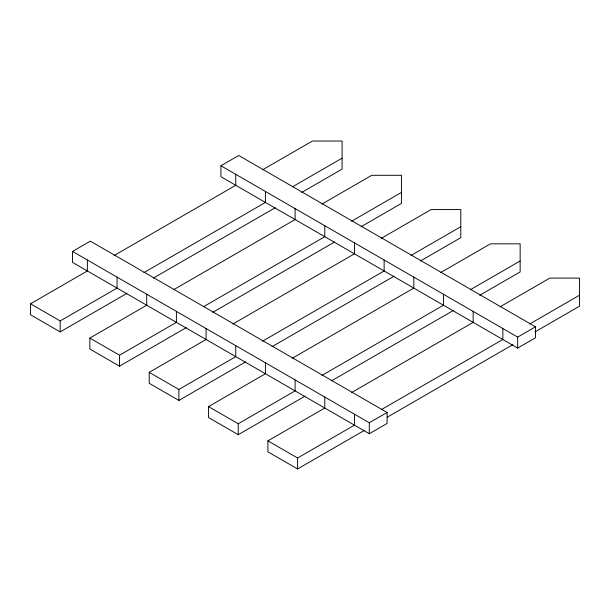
<?xml version="1.0" encoding="UTF-8"?>
<svg xmlns="http://www.w3.org/2000/svg" width="610" height="610" viewBox="0 0 610 610"><rect width="100%" height="100%" fill="white"/><g stroke="black" fill="none" stroke-linecap="round" stroke-linejoin="round"><path stroke-width="0.91" d="M72.537 251.434L90.341 241.156L387.098 412.482L387.098 423.447L369.294 433.725L72.537 262.399L72.537 251.434L369.294 422.761L387.098 412.482M220.919 165.767L238.723 155.489L535.481 326.815L535.481 337.78L517.669 348.066L220.919 176.732L220.919 165.767L517.669 337.101L535.481 326.815M126.949 293.349L60.176 331.901L30.5 314.768L30.5 303.803L87.375 270.962L87.375 259.997M114.215 255.468L235.757 185.295L235.757 174.33M262.552 169.824L312.419 141.04L342.096 141.04L342.096 169.138L301.706 192.455M30.5 303.803L60.176 320.936L117.051 288.095L117.051 277.131M143.891 272.601L265.426 202.429L265.426 191.464M292.228 186.957L342.096 158.173M153.323 278.122L275.323 207.682M186.294 327.616L119.529 366.168L89.853 349.034L89.853 338.07L146.728 305.229L146.728 294.264M173.568 289.735L295.103 219.562L295.103 208.597M321.905 204.091L371.772 175.299L401.449 175.299L401.449 203.404L361.051 226.722M89.853 338.07L119.529 355.203L176.404 322.362L176.404 311.397M203.244 306.868L324.779 236.695L324.779 225.731M351.581 221.224L401.449 192.432M212.677 312.389L334.676 241.949M245.647 361.882L178.875 400.434L149.206 383.301L149.206 372.336L206.081 339.495L206.081 328.531M232.913 324.002L354.456 253.829L354.456 242.864M381.258 238.358L431.125 209.565L460.794 209.565L460.794 237.664L420.404 260.988M149.206 372.336L178.875 389.47L235.757 356.629L235.757 345.664M262.59 341.135L384.132 270.962L384.132 259.997M410.926 255.491L460.794 226.699M272.029 346.655L394.029 276.216M305 396.149L238.228 434.701L208.551 417.568L208.551 406.595L265.426 373.762L265.426 362.798M292.266 358.268L413.809 288.095L413.809 277.131M440.603 272.624L490.47 243.832L520.147 243.832L520.147 271.93L479.757 295.255M208.551 406.595L238.228 423.729L295.103 390.896L295.103 379.931M321.943 375.402L443.485 305.229L443.485 294.264M470.279 289.758L520.147 260.966M331.375 380.922L453.375 310.482M364.353 430.416L297.581 468.96L267.904 451.827L267.904 440.862L324.779 408.029L324.779 397.064M351.619 392.535L473.162 322.362L473.162 311.397M499.956 306.891L549.823 278.099L579.5 278.099L579.5 306.197L534.985 331.901M267.904 440.862L297.581 457.996L354.456 425.162L354.456 414.198M381.296 409.668L502.838 339.495L502.838 328.531M529.632 324.024L579.5 295.232M387.434 417.087L512.728 344.749M517.669 337.101L517.669 348.066M369.294 422.761L369.294 433.725M297.581 457.996L297.581 468.96M238.228 423.729L238.228 434.701M178.875 389.47L178.875 400.434M119.529 355.203L119.529 366.168M60.176 320.936L60.176 331.901"/></g></svg>
